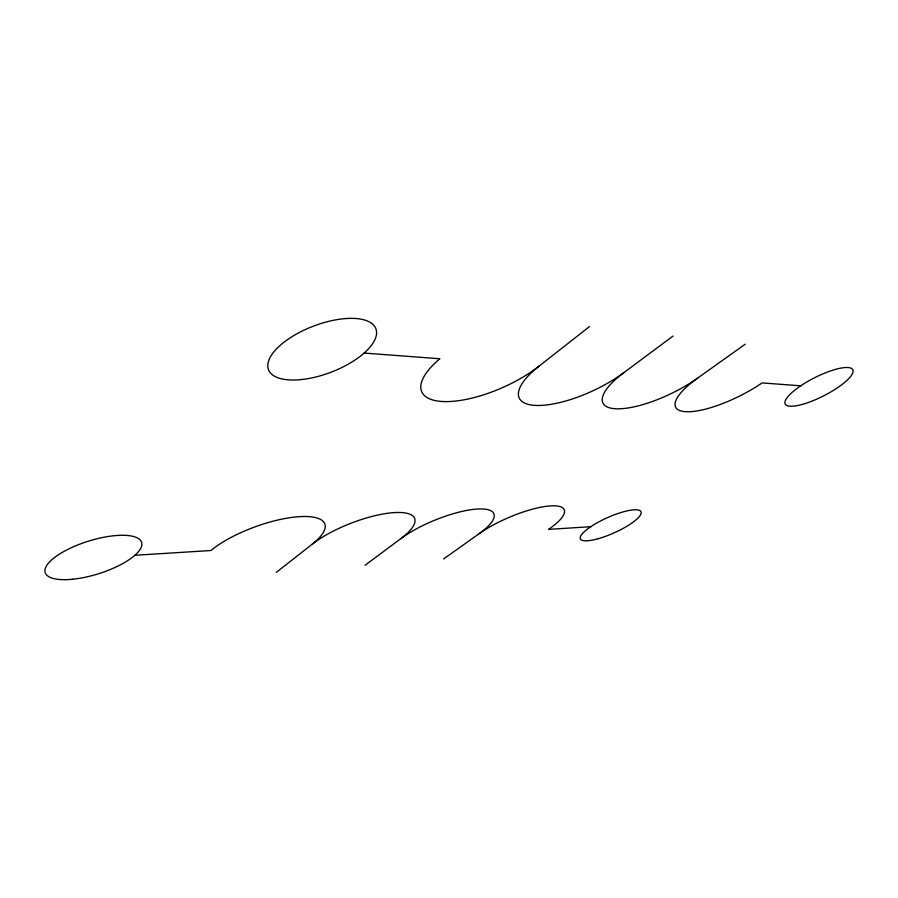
<?xml version="1.0" encoding="UTF-8"?>
<svg xmlns="http://www.w3.org/2000/svg" width="898" height="898" viewBox="0 0 898 898"><rect width="100%" height="100%" fill="white"/><g stroke="black" fill="none" stroke-linecap="round" stroke-linejoin="round"><path stroke-width="1.35" d="M276.247 572.43L312.246 544.166A61.412 18.634 -21.3 0 1 394.256 512.601A61.412 18.634 -21.3 0 1 400.878 538.609L365.071 565.269M364.072 353.06L439.874 358.751A75.6 28.792 -23.8 0 0 441.356 401.44A75.6 28.792 -23.8 0 0 539.013 366.182L589.458 326.603M539.013 366.182A70.179 24.605 -25 0 0 534.411 405.346A70.179 24.605 -25 0 0 623.987 372.558L673.04 336.054M443.657 558.938L479.083 533.715A54.015 14.705 -23.2 0 1 550.519 505.9A54.015 14.705 -23.2 0 1 548.577 529.36L590.761 526.711M623.987 372.558A65.644 21.226 -25.8 0 0 614.917 408.725A65.644 21.226 -25.8 0 0 697.634 378.08L745.205 344.203M134.936 555.278L210.94 550.519A66.25 21.103 -20 0 1 299.461 516.664A66.25 21.103 -20 0 1 312.246 544.166M800.735 385.814L762.076 382.918A61.76 18.465 -26.4 0 1 685.241 411.677A61.76 18.465 -26.4 0 1 697.634 378.08M400.89 538.609A57.405 16.512 -22.3 0 1 477.253 509.043A57.405 16.512 -22.3 0 1 479.072 533.715M72.963 579.21A50.535 17.062 -17.4 0 0 141.693 542.684A50.535 17.062 -17.4 0 0 65.52 550.586A50.535 17.062 -17.4 0 0 72.963 579.21M598.371 538.665A33.192 8.295 -24.1 0 0 641.015 511.748A33.192 8.295 -24.1 0 0 592.736 525.431A33.192 8.295 -24.1 0 0 598.371 538.665M302.323 379.472A57.461 24.661 -20.9 0 0 375.959 328.937A57.461 24.661 -20.9 0 0 288.28 339.107A57.461 24.661 -20.9 0 0 302.323 379.472M804.934 403.617A37.884 10.125 -26.9 0 0 852.943 370.088A37.884 10.125 -26.9 0 0 799.141 386.903A37.884 10.125 -26.9 0 0 804.934 403.617"/></g></svg>
